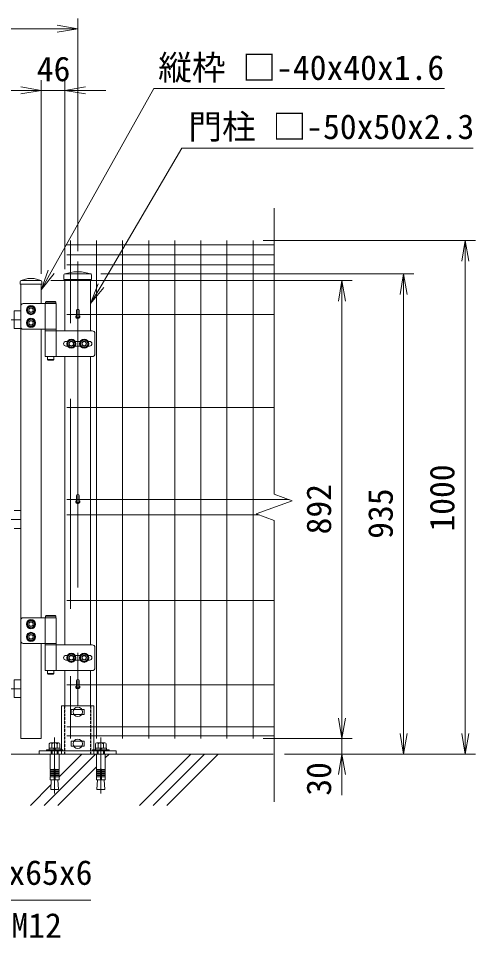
# Model space of a CAD drawing. Units: millimetres, scale not verified. Extents: x -4200 to 4200, y -2970 to 2970.
# Drawn here: x -2429 to -1540, y -213 to 1583 of the extents above; entities that cross this region are included whole.
import ezdxf
from ezdxf.enums import TextEntityAlignment as Align

# ---------------------------------------------------------------- set-up
doc = ezdxf.new("R2010")
doc.units = ezdxf.units.MM
doc.header["$LTSCALE"] = 20
for name, pattern in [('DASHED', [7.5, 6, -1.5]), ('USER1', [50.8, 31.75, -6.35, 6.35, -6.35]), ('USER3', [0.375, 0.25, -0.125])]:
    doc.linetypes.add(name, pattern=pattern)
for name, color, linetype, lineweight in [('0-0_D-STR-TXT', 7, 'Continuous', 9), ('0-1_D-STR1', 1, 'Continuous', 18), ('0-2_D-STR-DIM', 7, 'Continuous', 9), ('0-3_0', 7, 'Continuous', 9), ('0-5_D-STR3', 3, 'Continuous', 13), ('0-7_D-BMK', 2, 'USER1', 13), ('0-8_D-STR2', 7, 'Continuous', 9), ('0-B_D-DCR-HCH', 7, 'Continuous', 9), ('0-C_D-BGD', 7, 'Continuous', 9)]:
    doc.layers.add(name, color=color, linetype=linetype, lineweight=lineweight)
doc.styles.add('ＭＳ ゴシック', font='')
doc.styles.get('ＭＳ ゴシック').set_extended_font_data('MS Gothic')

# ---------------------------------------------------------------- blocks, each defined once
blk = doc.blocks.new('_Open')
at = {"layer": '0-3_0'}
blk.add_line((-20, 3.33), (0, 0), dxfattribs=at)
blk.add_lwpolyline([(-20, -3.33), (0, 0), (-20, 0)], dxfattribs=at)
blk = doc.blocks.new('U59')
at = {"layer": '0-1_D-STR1'}
for p, q in [((17860, 18392), (17860, 18300)), ((17893.8, 18437.9), (18160, 18520)), ((18652, 18440), (17908, 18440)), ((18400, 18520), (18160, 18520)), ((18666.2, 18437.9), (18400, 18520)), ((18700, 18392), (18700, 18300)), ((18700, 18300), (17860, 18300)), ((17880, 18300), (17880, 600)), ((17880, 18300), (18680, 18300)), ((18680, 18300), (18680, 17540)), ((17880, 17264), (17620, 17264)), ((18680, 16540), (18680, 5310)), ((17880, 9484), (17620, 9484)), ((17620, 8786), (17880, 8786)), ((18680, 4310), (18680, 600)), ((17880, 2893), (17620, 2893)), ((17880, 600), (18680, 600))]:
    blk.add_line(p, q, dxfattribs=at)
for points in [[(17620, 17264), (17620, 16566), (17880, 16566)], [(17620, 2893), (17620, 2195), (17880, 2195)]]:
    blk.add_lwpolyline(points, dxfattribs=at)
for centre, start, end in [((17908, 18392), 90, 180), ((18652, 18392), 0, 90)]:
    blk.add_arc(centre, 48, start, end, dxfattribs=at)
at = {"layer": '0-5_D-STR3'}
for p, q in [((18864, 17620), (18844, 17600)), ((19224, 17620), (18864, 17620)), ((19224, 17620), (19244, 17600)), ((19244, 17600), (19244, 17540)), ((17880, 17440), (17880, 16640)), ((19260, 17540), (17980, 17540)), ((18828, 17540), (18828, 16540)), ((19244, 17540), (18844, 17540)), ((19260, 17540), (19260, 16540)), ((17980, 16540), (19260, 16540)), ((18834, 16540), (18834, 16480)), ((18834, 16540), (19254, 16540)), ((19254, 16540), (19254, 16480)), ((18828, 16480), (20668, 16480)), ((18828, 16480), (18828, 15480)), ((18834, 16480), (19254, 16480)), ((19260, 16480), (19260, 15480)), ((20768, 16380), (20768, 15580)), ((19550, 15980), (19550.2, 15980)), ((19640, 16070), (19694.1, 16070)), ((19640, 15890), (19694.1, 15890)), ((20005.9, 16070), (20194.1, 16070)), ((20005.9, 15890), (20194.1, 15890)), ((20505.9, 16070), (20560, 16070)), ((20505.9, 15890), (20560, 15890)), ((20650, 15980), (20650.2, 15980)), ((20668, 15480), (18828, 15480)), ((18924, 15480), (18924, 15360)), ((19164, 15480), (19164, 15360)), ((18944, 15340), (18924, 15360)), ((19164, 15360), (18924, 15360)), ((19144, 15340), (18944, 15340)), ((19144, 15340), (19164, 15360)), ((17880, 5210), (17880, 4410)), ((19260, 5310), (17980, 5310)), ((18828, 5310), (18828, 4310)), ((18844, 5370), (18844, 5310)), ((19244, 5370), (18844, 5370)), ((19244, 5310), (18844, 5310)), ((19260, 5310), (19260, 4310)), ((17980, 4310), (19260, 4310)), ((18828, 4250), (20668, 4250)), ((18828, 4250), (18828, 3250)), ((19260, 4250), (19260, 3250)), ((20768, 4150), (20768, 3350)), ((19550, 3750), (19550.2, 3750)), ((19640, 3840), (19694.1, 3840)), ((19640, 3660), (19694.1, 3660)), ((20005.9, 3840), (20194.1, 3840)), ((20005.9, 3660), (20194.1, 3660)), ((20505.9, 3840), (20560, 3840)), ((20505.9, 3660), (20560, 3660)), ((20650, 3750), (20650.2, 3750)), ((20668, 3250), (18828, 3250)), ((18924, 3250), (18924, 3130)), ((19164, 3250), (19164, 3130))]:
    blk.add_line(p, q, dxfattribs=at)
for points in [[(19244, 17600), (18844, 17600), (18844, 17540)], [(19224, 5390), (18864, 5390), (18844, 5370)], [(19224, 5390), (19244, 5370), (19244, 5310)], [(18834, 4310), (19254, 4310), (19254, 4250)], [(18834, 4310), (18834, 4250), (19254, 4250)], [(19144, 3110), (19164, 3130), (18924, 3130)], [(19144, 3110), (18944, 3110), (18924, 3130)]]:
    blk.add_lwpolyline(points, dxfattribs=at)
for points in [[(18280, 17452), (18139.7, 17371), (18139.7, 17209), (18280, 17128), (18420.3, 17209), (18420.3, 17371)], [(18280, 16952), (18139.7, 16871), (18139.7, 16709), (18280, 16628), (18420.3, 16709), (18420.3, 16871)], [(19850, 16142), (19709.7, 16061), (19709.7, 15899), (19850, 15818), (19990.3, 15899), (19990.3, 16061)], [(20350, 16142), (20209.7, 16061), (20209.7, 15899), (20350, 15818), (20490.3, 15899), (20490.3, 16061)], [(18280, 5222), (18139.7, 5141), (18139.7, 4979), (18280, 4898), (18420.3, 4979), (18420.3, 5141)], [(18280, 4722), (18139.7, 4641), (18139.7, 4479), (18280, 4398), (18420.3, 4479), (18420.3, 4641)], [(19850, 3912), (19709.7, 3831), (19709.7, 3669), (19850, 3588), (19990.3, 3669), (19990.3, 3831)], [(20350, 3912), (20209.7, 3831), (20209.7, 3669), (20350, 3588), (20490.3, 3669), (20490.3, 3831)]]:
    blk.add_lwpolyline(points, close=True, dxfattribs=at)
for centre, radius in [((18280, 17290), 180), ((18280, 17290), 140.7), ((18280, 17290), 90), ((18280, 17290), 80), ((18280, 16790), 180), ((18280, 16790), 140.7), ((18280, 16790), 90), ((18280, 16790), 80), ((19850, 15980), 180), ((19850, 15980), 140.7), ((19850, 15980), 90), ((19850, 15980), 80), ((20350, 15980), 180), ((20350, 15980), 140.7), ((20350, 15980), 90), ((20350, 15980), 80), ((18280, 5060), 180), ((18280, 5060), 140.7), ((18280, 5060), 90), ((18280, 5060), 80), ((18280, 4560), 180), ((18280, 4560), 140.7), ((18280, 4560), 90), ((18280, 4560), 80), ((19850, 3750), 180), ((19850, 3750), 140.7), ((19850, 3750), 90), ((19850, 3750), 80), ((20350, 3750), 180), ((20350, 3750), 140.7), ((20350, 3750), 90), ((20350, 3750), 80)]:
    blk.add_circle(centre, radius, dxfattribs=at)
for centre, radius, start, end in [((17980, 17440), 100, 90, 180), ((17980, 16640), 100, 180, 270), ((20668, 16380), 100, 0, 90), ((19640, 15980), 90, 90, 180), ((19640, 15980), 90, 180, 270), ((20560, 15980), 90, 0, 90), ((20560, 15980), 90, 270, 0), ((20668, 15580), 100, 270, 0), ((17980, 5210), 100, 90, 180), ((17980, 4410), 100, 180, 270), ((20668, 4150), 100, 0, 90), ((19640, 3750), 90, 90, 180), ((19640, 3750), 90, 180, 270), ((20560, 3750), 90, 0, 90), ((20560, 3750), 90, 270, 0), ((20668, 3350), 100, 270, 0)]:
    blk.add_arc(centre, radius, start, end, dxfattribs=at)
at = {"layer": '0-7_D-BMK'}
for p, q in [((1000, 16915), (17880, 16915)), ((1000, 9135), (17880, 9135)), ((1000, 2544), (17880, 2544))]:
    blk.add_line(p, q, dxfattribs=at)
blk = doc.blocks.new('ベースプレート部品\u3000正面図')
at = {"layer": '0-5_D-STR3', "linetype": 'DASHED'}
for p, q in [((16787, 48401.4), (16787, 46521.4)), ((17807, 48401.4), (17807, 46521.4)), ((16257, 46641.4), (16257, 46521.4)), ((16537, 46641.4), (16537, 46521.4)), ((16667, 46641.4), (16667, 46521.4)), ((17927, 46641.4), (17927, 46521.4)), ((18057, 46641.4), (18057, 46521.4)), ((18337, 46641.4), (18337, 46521.4))]:
    blk.add_line(p, q, dxfattribs=at)
at = {"layer": '0-5_D-STR3'}
for p, q in [((17546.8, 48256.4), (17046.7, 48256.4)), ((17046.7, 48256.4), (17046.7, 48066.4)), ((17546.7, 48256.4), (17546.7, 48066.4)), ((17927, 48401.4), (17927, 46641.4)), ((17546.7, 48066.4), (17046.8, 48066.4)), ((17546.8, 47016.4), (17046.7, 47016.4)), ((17046.7, 47016.4), (17046.7, 46826.4)), ((17546.7, 46826.4), (17046.8, 46826.4)), ((17546.7, 47016.4), (17546.7, 46826.4)), ((15797, 46641.4), (15797, 46521.4)), ((15797, 46641.4), (18797, 46641.4)), ((15797, 46521.4), (18797, 46521.4)), ((18797, 46641.4), (18797, 46521.4))]:
    blk.add_line(p, q, dxfattribs=at)
blk.add_lwpolyline([(17927, 48401.4), (16667, 48401.4), (16667, 46641.4)], dxfattribs=at)
blk = doc.blocks.new('MLeader2')
at = {"layer": '0-0_D-STR-TXT'}
blk.add_lwpolyline([(-3249.95, 115.06), (-3115.62, -134.33), (-2340.79, -134.33), (-2288.59, -134.33)], dxfattribs=at)

msp = doc.modelspace()

# ---------------------------------------------------------------- linework, layer by layer
at = {"layer": '0-0_D-STR-TXT'}
for points in [[(-1599.91, 1446.05), (-2166.04, 1446.05), (-2365.42, 1088.97)], [(-1544.43, 1329.85), (-2111.04, 1329.85), (-2268.62, 1062.25)]]:
    msp.add_lwpolyline(points, dxfattribs=at)
at = {"layer": '0-1_D-STR1'}
for p, q in [((-2340.76, 1083.28), (-2340.92, 1074.28)), ((-2321.42, 1089.28), (-2339.21, 1085.19)), ((-2338.83, 1085.28), (-2289, 1085.28)), ((-2287.07, 1083.28), (-2286.92, 1074.28)), ((-2340.92, 1074.28), (-2286.92, 1074.28)), ((-2338.92, 1074.28), (-2338.92, 974.28)), ((-2288.92, 1074.28), (-2288.92, 974.28)), ((-2338.92, 924.28), (-2338.92, 362.78)), ((-2288.92, 924.28), (-2288.92, 362.78)), ((-2338.92, 312.78), (-2338.92, 244.28)), ((-2288.92, 312.78), (-2288.92, 244.28)), ((-2288.92, 150.28), (-2338.92, 150.28))]:
    msp.add_line(p, q, dxfattribs=at)
at = {"layer": '0-1_D-STR1', "linetype": 'USER3'}
for p, q in [((-2338.92, 244.28), (-2338.92, 150.28)), ((-2288.92, 244.28), (-2288.92, 150.28))]:
    msp.add_line(p, q, dxfattribs=at)
at = {"layer": '0-1_D-STR1'}
msp.add_lwpolyline([(-2321.42, 1089.28), (-2306.42, 1089.28), (-2288.63, 1085.19)], dxfattribs=at)
for centre, radius, start, end in [((-2338.76, 1083.24), 2, 102.93782, 179), ((-2289.07, 1083.24), 2, 1, 77.06218), ((-2313.92, 1002.28), 4, 162.5424, 17.4576), ((-2313.92, 641.78), 4, 162.5424, 17.4576), ((-2313.92, 281.28), 4, 162.5424, 17.4576)]:
    msp.add_arc(centre, radius, start, end, dxfattribs=at)
at = {"layer": '0-2_D-STR-DIM'}
for p, q in [((-2313.92, 1129.27), (-2313.92, 1582.65)), ((-3303.92, 1562.65), (-2353.92, 1562.65)), ((-2384.92, 1085.28), (-2384.92, 1462.65)), ((-2384.92, 1085.28), (-2384.92, 1462.65)), ((-2338.92, 1094.28), (-2338.92, 1462.65)), ((-3268.92, 1442.65), (-2424.92, 1442.65)), ((-2424.92, 1442.65), (-2464.92, 1442.65)), ((-2384.92, 1442.65), (-2338.92, 1442.65)), ((-2298.92, 1442.65), (-2258.92, 1442.65)), ((-1952.73, 1150.28), (-1539.53, 1150.28)), ((-1559.53, 1110.28), (-1559.53, 190.28)), ((-2269, 1085.28), (-1659.53, 1085.28)), ((-2366.32, 1072.28), (-1779.53, 1072.28)), ((-1679.53, 1045.28), (-1679.53, 190.28)), ((-1799.53, 1032.28), (-1799.53, 220.28)), ((-1799.53, 220.28), (-1799.53, 260.28)), ((-1952.73, 180.28), (-1779.53, 180.28)), ((-1952.73, 180.28), (-1779.53, 180.28)), ((-1799.53, 180.28), (-1799.53, 150.28)), ((-1911.54, 150.28), (-1659.53, 150.28)), ((-1911.54, 150.28), (-1539.53, 150.28)), ((-1911.54, 150.28), (-1779.53, 150.28)), ((-1799.53, 110.28), (-1799.53, 70.28))]:
    msp.add_line(p, q, dxfattribs=at)
at = {"layer": '0-5_D-STR3'}
for p, q in [((-2316.52, 1014.45), (-2316.52, 1002.28)), ((-2311.32, 1014.45), (-2311.32, 1002.28)), ((-2316.52, 653.95), (-2316.52, 641.78)), ((-2311.32, 653.95), (-2311.32, 641.78)), ((-2316.52, 293.45), (-2316.52, 281.28)), ((-2311.32, 293.45), (-2311.32, 281.28)), ((-2367.57, 150.28), (-2350.27, 150.28)), ((-2260.27, 150.28), (-2277.57, 150.28))]:
    msp.add_line(p, q, dxfattribs=at)
at = {"layer": '0-5_D-STR3', "lineweight": 18}
for p, q in [((-2369.31, 169.88), (-2369.31, 161.58)), ((-2351.12, 172.38), (-2366.71, 172.38)), ((-2364.92, 172.38), (-2352.92, 172.38)), ((-2364.11, 161.58), (-2364.11, 169.88)), ((-2353.72, 161.58), (-2353.72, 169.88)), ((-2348.53, 161.58), (-2348.53, 169.88)), ((-2279.31, 161.58), (-2279.31, 169.88)), ((-2276.71, 172.38), (-2261.12, 172.38)), ((-2262.92, 172.38), (-2274.92, 172.38)), ((-2274.11, 161.58), (-2274.11, 169.88)), ((-2263.72, 161.58), (-2263.72, 169.88)), ((-2258.52, 169.88), (-2258.52, 161.58)), ((-2374.92, 158.58), (-2374.92, 156.28)), ((-2342.92, 158.58), (-2374.92, 158.58)), ((-2374.92, 156.28), (-2342.92, 156.28)), ((-2348.17, 161.58), (-2369.67, 161.58)), ((-2369.67, 161.58), (-2369.67, 158.58)), ((-2369.67, 158.58), (-2348.17, 158.58)), ((-2369.31, 161.58), (-2348.53, 161.58)), ((-2367.57, 150.28), (-2367.57, 120.24)), ((-2364.92, 156.28), (-2364.92, 150.28)), ((-2363.84, 150.28), (-2363.84, 156.28)), ((-2360.42, 161.58), (-2359.61, 158.58)), ((-2357.42, 158.58), (-2358.22, 161.58)), ((-2354, 150.28), (-2354, 156.28)), ((-2352.92, 150.28), (-2352.92, 156.28)), ((-2350.27, 150.28), (-2350.27, 120.24)), ((-2348.17, 158.58), (-2348.17, 161.58)), ((-2342.92, 156.28), (-2342.92, 158.58)), ((-2284.92, 156.28), (-2284.92, 158.58)), ((-2284.92, 158.58), (-2252.92, 158.58)), ((-2252.92, 156.28), (-2284.92, 156.28)), ((-2279.67, 161.58), (-2258.17, 161.58)), ((-2279.67, 158.58), (-2279.67, 161.58)), ((-2258.17, 158.58), (-2279.67, 158.58)), ((-2258.52, 161.58), (-2279.31, 161.58)), ((-2277.57, 150.28), (-2277.57, 120.24)), ((-2274.92, 150.28), (-2274.92, 156.28)), ((-2273.84, 150.28), (-2273.84, 156.28)), ((-2270.42, 158.58), (-2269.61, 161.58)), ((-2267.42, 161.58), (-2268.22, 158.58)), ((-2264, 150.28), (-2264, 156.28)), ((-2262.92, 156.28), (-2262.92, 150.28)), ((-2260.27, 150.28), (-2260.27, 120.24)), ((-2258.17, 161.58), (-2258.17, 158.58)), ((-2252.92, 158.58), (-2252.92, 156.28)), ((-2359.92, 120.24), (-2367.57, 120.24)), ((-2367.57, 117.74), (-2367.13, 120.2)), ((-2367.57, 117.74), (-2359.92, 117.74)), ((-2367.57, 117.74), (-2367.57, 116.24)), ((-2367.57, 116.24), (-2359.92, 116.24)), ((-2367.57, 113.74), (-2367.13, 116.2)), ((-2367.57, 113.74), (-2359.92, 113.74)), ((-2367.57, 113.74), (-2367.57, 112.24)), ((-2367.57, 112.24), (-2359.92, 112.24)), ((-2367.57, 109.74), (-2367.13, 112.2)), ((-2367.57, 109.74), (-2359.92, 109.74)), ((-2367.57, 109.74), (-2367.57, 108.24)), ((-2367.57, 105.78), (-2367.13, 108.24)), ((-2367.57, 108.24), (-2359.92, 108.24)), ((-2359.92, 120.24), (-2359.92, 100.28)), ((-2357.92, 120.24), (-2350.27, 120.24)), ((-2357.92, 120.24), (-2357.92, 100.28)), ((-2350.27, 117.74), (-2357.92, 117.74)), ((-2350.27, 116.24), (-2357.92, 116.24)), ((-2350.27, 113.74), (-2357.92, 113.74)), ((-2350.27, 112.24), (-2357.92, 112.24)), ((-2350.27, 109.74), (-2357.92, 109.74)), ((-2350.27, 108.24), (-2357.92, 108.24)), ((-2350.27, 117.74), (-2350.7, 120.2)), ((-2350.27, 113.74), (-2350.7, 116.2)), ((-2350.27, 109.74), (-2350.7, 112.2)), ((-2350.27, 105.78), (-2350.7, 108.24)), ((-2350.27, 117.74), (-2350.27, 116.24)), ((-2350.27, 113.74), (-2350.27, 112.24)), ((-2350.27, 109.74), (-2350.27, 108.24)), ((-2269.92, 120.24), (-2277.57, 120.24)), ((-2277.57, 117.74), (-2277.13, 120.2)), ((-2277.57, 117.74), (-2269.92, 117.74)), ((-2277.57, 117.74), (-2277.57, 116.24)), ((-2277.57, 116.24), (-2269.92, 116.24)), ((-2277.57, 113.74), (-2277.13, 116.2)), ((-2277.57, 113.74), (-2269.92, 113.74)), ((-2277.57, 113.74), (-2277.57, 112.24)), ((-2277.57, 112.24), (-2269.92, 112.24)), ((-2277.57, 109.74), (-2277.13, 112.2)), ((-2277.57, 109.74), (-2269.92, 109.74)), ((-2277.57, 109.74), (-2277.57, 108.24)), ((-2277.57, 108.24), (-2269.92, 108.24)), ((-2277.57, 105.78), (-2277.13, 108.24)), ((-2269.92, 120.24), (-2269.92, 100.28)), ((-2267.92, 120.24), (-2267.92, 100.28)), ((-2267.92, 120.24), (-2260.27, 120.24)), ((-2260.27, 117.74), (-2267.92, 117.74)), ((-2260.27, 116.24), (-2267.92, 116.24)), ((-2260.27, 113.74), (-2267.92, 113.74)), ((-2260.27, 112.24), (-2267.92, 112.24)), ((-2260.27, 109.74), (-2267.92, 109.74)), ((-2260.27, 108.24), (-2267.92, 108.24)), ((-2260.27, 117.74), (-2260.7, 120.2)), ((-2260.27, 113.74), (-2260.7, 116.2)), ((-2260.27, 109.74), (-2260.7, 112.2)), ((-2260.27, 105.78), (-2260.7, 108.24)), ((-2260.27, 117.74), (-2260.27, 116.24)), ((-2260.27, 113.74), (-2260.27, 112.24)), ((-2260.27, 109.74), (-2260.27, 108.24)), ((-2367.57, 105.78), (-2359.92, 105.78)), ((-2367.57, 105.78), (-2367.57, 100.28)), ((-2367.57, 100.28), (-2350.27, 100.28)), ((-2365.41, 100.28), (-2366.5, 81.18)), ((-2350.27, 105.78), (-2357.92, 105.78)), ((-2352.42, 100.28), (-2351.34, 81.18)), ((-2350.27, 105.78), (-2350.27, 100.28)), ((-2277.57, 105.78), (-2269.92, 105.78)), ((-2277.57, 105.78), (-2277.57, 100.28)), ((-2260.27, 100.28), (-2277.57, 100.28)), ((-2275.41, 100.28), (-2276.49, 81.18)), ((-2260.27, 105.78), (-2267.92, 105.78)), ((-2262.42, 100.28), (-2261.34, 81.18)), ((-2260.27, 105.78), (-2260.27, 100.28)), ((-2351.34, 81.18), (-2366.5, 81.18)), ((-2276.49, 81.18), (-2261.34, 81.18))]:
    msp.add_line(p, q, dxfattribs=at)
at = {"layer": '0-5_D-STR3'}
for centre in [(-2313.92, 232.28), (-2313.92, 170.28)]:
    msp.add_circle(centre, 9, dxfattribs=at)
for centre in [(-2313.92, 1002.28), (-2313.92, 641.78), (-2313.92, 281.28)]:
    msp.add_arc(centre, 2.6, 180, 0, dxfattribs=at)
at = {"layer": '0-5_D-STR3', "lineweight": 18}
for centre, radius, start, end in [((-2366.71, 169.78), 2.6, 2.20423, 177.79577), ((-2358.92, 165.73), 6.65, 38.61324, 141.38676), ((-2351.12, 169.78), 2.6, 2.20423, 177.79577), ((-2276.71, 169.78), 2.6, 2.20423, 177.79577), ((-2268.92, 165.73), 6.65, 38.61324, 141.38676), ((-2261.12, 169.78), 2.6, 2.20423, 177.79577), ((-2358.92, 120.24), 1, 0, 180), ((-2268.92, 120.24), 1, 0, 180)]:
    msp.add_arc(centre, radius, start, end, dxfattribs=at)
at = {"layer": '0-5_D-STR3'}
for centre in [(-2313.92, 1014.44), (-2313.92, 653.94), (-2313.92, 293.44)]:
    msp.add_ellipse(centre, major_axis=(-2.6, 0), ratio=0.649974, start_param=3.1415927, end_param=6.2831853, dxfattribs=at)
at = {"layer": '0-7_D-BMK'}
for p, q in [((-2313.92, 1109.27), (-2313.92, 244.28)), ((-2358.92, 182.19), (-2358.92, 73.19)), ((-2268.92, 182.19), (-2268.92, 73.19))]:
    msp.add_line(p, q, dxfattribs=at)
at = {"layer": '0-8_D-STR2'}
for p, q in [((-1931.54, 656.43), (-1931.54, 1213.28)), ((-2328.12, 1150.28), (-2328.12, 989.48)), ((-2277.35, 1150.28), (-2277.35, 180.28)), ((-2226.58, 1150.28), (-2226.58, 180.28)), ((-2175.81, 1150.28), (-2175.81, 180.28)), ((-2125.04, 1150.28), (-2125.04, 180.28)), ((-2074.27, 1150.28), (-2074.27, 180.28)), ((-2023.5, 1150.28), (-2023.5, 180.28)), ((-1972.73, 1150.28), (-1972.73, 180.28)), ((-2335.12, 1141.85), (-1931.54, 1141.85)), ((-2335.12, 1122.28), (-1931.54, 1122.28)), ((-2335.12, 1102.71), (-1931.54, 1102.71)), ((-2335.12, 1006.28), (-1931.54, 1006.28)), ((-2328.12, 841.83), (-2328.12, 432.73)), ((-2335.12, 825.03), (-1931.54, 825.03)), ((-1896.31, 643.61), (-1931.54, 656.43)), ((-2335.12, 645.78), (-1902.28, 645.78)), ((-1966.78, 617.96), (-1896.31, 643.61)), ((-2335.12, 615.78), (-1960.81, 615.78)), ((-1931.54, 605.13), (-1966.78, 617.96)), ((-1931.54, 57.28), (-1931.54, 605.13)), ((-2335.12, 449.53), (-1931.54, 449.53)), ((-2328.12, 302.08), (-2328.12, 180.28)), ((-2335.12, 285.28), (-1931.54, 285.28)), ((-2335.12, 203.28), (-1931.54, 203.28)), ((-2335.12, 185.68), (-1931.54, 185.68))]:
    msp.add_line(p, q, dxfattribs=at)
at = {"layer": '0-B_D-DCR-HCH'}
for p, q in [((-2379.35, 50.28), (-2279.35, 150.28)), ((-2350.28, 105.86), (-2305.87, 150.28)), ((-2260.27, 142.85), (-2252.84, 150.28)), ((-2193.74, 50.28), (-2093.74, 150.28)), ((-2167.22, 50.28), (-2067.22, 150.28)), ((-2140.7, 50.28), (-2040.7, 150.28)), ((-2352.84, 50.28), (-2277.57, 125.55)), ((-2405.87, 50.28), (-2365.99, 90.16))]:
    msp.add_line(p, q, dxfattribs=at)
at = {"layer": '0-C_D-BGD'}
msp.add_line((-3724.6, 150.28), (-1933.23, 150.28), dxfattribs=at)

# ---------------------------------------------------------------- block references
at = {"layer": '0-0_D-STR-TXT', "xscale": 2, "yscale": 2}
for p, rotation in [((-2384.92, 1054.04), 240.82338), ((-2288.92, 1027.78), 239.50814)]:
    msp.add_blockref('_Open', p, dxfattribs=dict(at, rotation=rotation))
at = {"layer": '0-0_D-STR-TXT'}
msp.add_blockref('MLeader2', (0, 0), dxfattribs=at)
at = {"layer": '0-2_D-STR-DIM'}
for name, p, xscale, yscale in [('_Open', (-2313.92, 1562.65), 2, 2), ('_Open', (-2384.92, 1442.65), 2, 2), ('_Open', (-2384.92, 1442.65), 2, 2), ('U59', (-3318.92, 150.28), 0.05, 0.05), ('ベースプレート部品\u3000正面図', (-3178.77, -2175.79), 0.05, 0.05)]:
    msp.add_blockref(name, p, dxfattribs=dict(at, xscale=xscale, yscale=yscale))
at = {"layer": '0-2_D-STR-DIM', "xscale": 2, "yscale": 2}
for p, rotation in [((-2338.92, 1442.65), 180), ((-1559.53, 1150.28), 90), ((-1679.53, 1085.28), 90), ((-1799.53, 1072.28), 90), ((-1799.53, 180.28), 270), ((-1799.53, 180.28), 270), ((-1679.53, 150.28), 270), ((-1559.53, 150.28), 270), ((-1799.53, 150.28), 90)]:
    msp.add_blockref('_Open', p, dxfattribs=dict(at, rotation=rotation))

# ---------------------------------------------------------------- texts
at = {"layer": '0-0_D-STR-TXT', "style": 'ＭＳ ゴシック'}
for s, p in [('縦枠 □-40x40x1.6', (-2157.27, 1448.51)), ('門柱 □-50x50x2.3', (-2098.64, 1333.39)), ('ベースプレート 2-150x65x6', (-3104.29, -118.93)), ('他穿孔めねじアンカーM12', (-3098.96, -221.95))]:
    msp.add_text(s, height=48.09, dxfattribs=at).set_placement(p, align=Align.BOTTOM_LEFT)
at = {"layer": '0-2_D-STR-DIM', "style": 'ＭＳ ゴシック'}
msp.add_text('46', height=48.09, dxfattribs=at).set_placement((-2393.64, 1445.97), align=Align.BOTTOM_LEFT)
for s, p in [('1000', (-1566.27, 583.38)), ('892', (-1806.27, 577.93)), ('935', (-1686.27, 569.31)), ('30', (-1806.27, 69.05))]:
    msp.add_text(s, height=48.09, rotation=90, dxfattribs=at).set_placement(p, align=Align.BOTTOM_LEFT)

doc.saveas('drawing.dxf')
